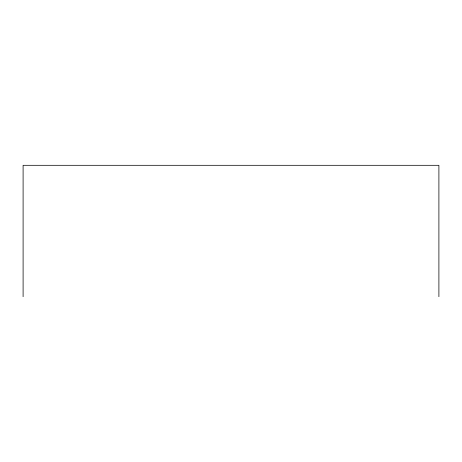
<?xml version="1.0" encoding="UTF-8"?>
<svg xmlns="http://www.w3.org/2000/svg" width="462" height="462" viewBox="0 0 462 462"><rect width="100%" height="100%" fill="white"/><g stroke="black" fill="none" stroke-linecap="round" stroke-linejoin="round"><path stroke-width="0.69" d="M438.9 296.691L438.9 165.309L23.1 165.309L23.1 296.691"/></g></svg>
